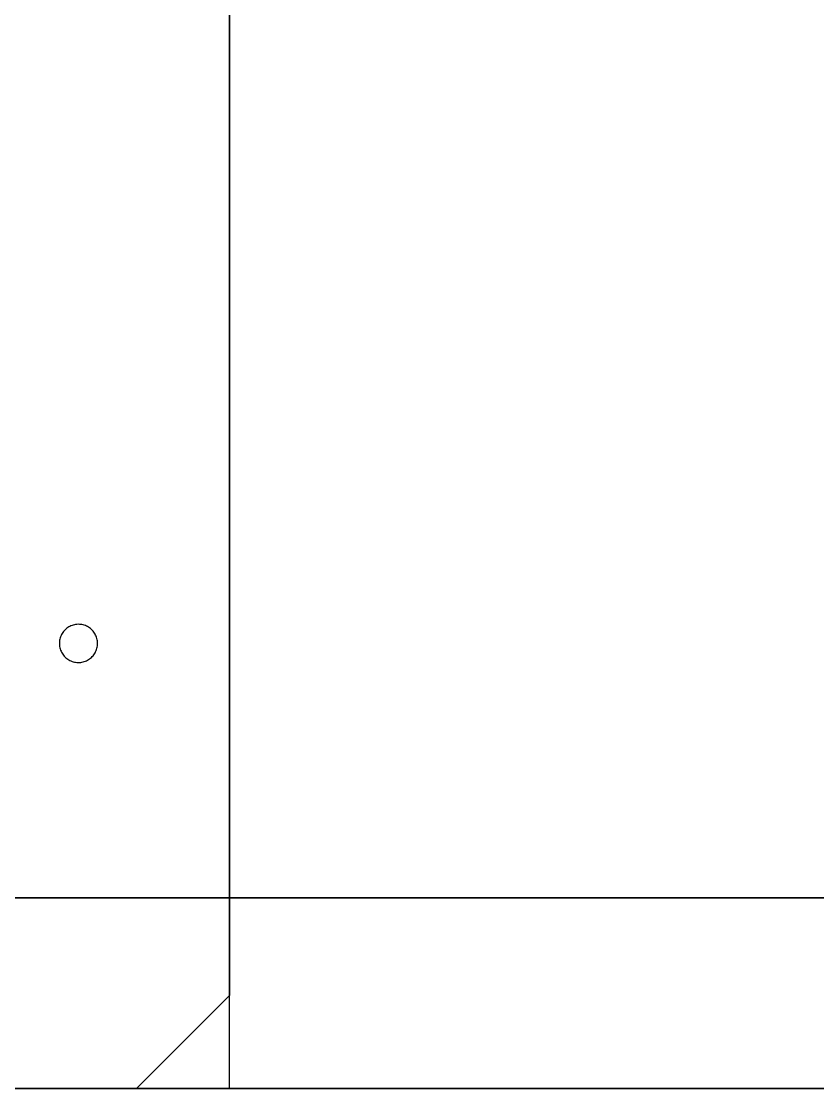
# Model space of a CAD drawing. Header units: metres. Extents: x 0 to 2800, y 0 to 2000.
# Drawn here: x 397.6 to 463.1, y 0 to 87.9 of the extents above; entities that cross this region are included whole.
import ezdxf

# ---------------------------------------------------------------- set-up
doc = ezdxf.new("R2010")
doc.units = ezdxf.units.M

msp = doc.modelspace()

# ---------------------------------------------------------------- linework, layer by layer
for points in [[(0, 0), (2800, 0), (2800, 2000), (0, 2000), (0, 0)], [(291.84, 0), (307.2, 0), (322.56, 0), (337.92, 0), (353.28, 0), (368.64, 0), (384, 0), (399.36, 0), (414.72, 0), (414.72, 15.36), (414.72, 30.72), (414.72, 46.08), (414.72, 61.44), (414.72, 76.8), (414.72, 92.16), (414.72, 107.52), (414.72, 122.88), (414.72, 138.24), (414.72, 153.6), (414.72, 168.96), (414.72, 184.32)], [(291.84, 0), (307.2, 0), (322.56, 0), (337.92, 0), (353.28, 0), (368.64, 0), (384, 0), (399.36, 0), (414.72, 0), (414.72, 15.36), (414.72, 30.72), (414.72, 46.08), (414.72, 61.44), (414.72, 76.8), (414.72, 92.16), (414.72, 107.52), (414.72, 122.88), (414.72, 138.24), (414.72, 153.6), (414.72, 168.96), (414.72, 184.32)], [(291.84, 0), (307.2, 0), (322.56, 0), (337.92, 0), (353.28, 0), (368.64, 0), (384, 0), (399.36, 0), (414.72, 0), (414.72, 15.36), (414.72, 30.72), (414.72, 46.08), (414.72, 61.44), (414.72, 76.8), (414.72, 92.16), (414.72, 107.52), (414.72, 122.88), (414.72, 138.24), (414.72, 153.6), (414.72, 168.96), (414.72, 184.32)], [(291.84, 0), (307.2, 0), (322.56, 0), (337.92, 0), (353.28, 0), (368.64, 0), (384, 0), (399.36, 0), (414.72, 0), (414.72, 15.36), (414.72, 30.72), (414.72, 46.08), (414.72, 61.44), (414.72, 76.8), (414.72, 92.16), (414.72, 107.52), (414.72, 122.88), (414.72, 138.24), (414.72, 153.6), (414.72, 168.96), (414.72, 184.32)], [(291.84, 0), (307.2, 0), (322.56, 0), (337.92, 0), (353.28, 0), (368.64, 0), (384, 0), (399.36, 0), (414.72, 0), (414.72, 15.36), (414.72, 30.72), (414.72, 46.08), (414.72, 61.44), (414.72, 76.8), (414.72, 92.16), (414.72, 107.52), (414.72, 122.88), (414.72, 138.24), (414.72, 153.6), (414.72, 168.96), (414.72, 184.32)], [(291.84, 0), (307.2, 0), (322.56, 0), (337.92, 0), (353.28, 0), (368.64, 0), (384, 0), (399.36, 0), (414.72, 0), (414.72, 15.36), (414.72, 30.72), (414.72, 46.08), (414.72, 61.44), (414.72, 76.8), (414.72, 92.16), (414.72, 107.52), (414.72, 122.88), (414.72, 138.24), (414.72, 153.6), (414.72, 168.96), (414.72, 184.32)], [(414.72, 176.64), (414.72, 161.28), (414.72, 145.92), (414.72, 130.56), (414.72, 115.2), (414.72, 99.84), (414.72, 84.48), (414.72, 69.12), (414.72, 53.76), (414.72, 38.4), (414.72, 23.04), (414.72, 7.68), (407.04, 0), (391.68, 0), (376.32, 0), (360.96, 0), (345.6, 0), (330.24, 0), (314.88, 0), (299.52, 0), (284.16, 0)], [(414.72, 176.64), (414.72, 161.28), (414.72, 145.92), (414.72, 130.56), (414.72, 115.2), (414.72, 99.84), (414.72, 84.48), (414.72, 69.12), (414.72, 53.76), (414.72, 38.4), (414.72, 23.04), (414.72, 7.68), (407.04, 0), (391.68, 0), (376.32, 0), (360.96, 0), (345.6, 0), (330.24, 0), (314.88, 0), (299.52, 0), (284.16, 0)], [(414.72, 176.64), (414.72, 161.28), (414.72, 145.92), (414.72, 130.56), (414.72, 115.2), (414.72, 99.84), (414.72, 84.48), (414.72, 69.12), (414.72, 53.76), (414.72, 38.4), (414.72, 23.04), (414.72, 7.68), (407.04, 0), (391.68, 0), (376.32, 0), (360.96, 0), (345.6, 0), (330.24, 0), (314.88, 0), (299.52, 0), (284.16, 0)], [(414.72, 176.64), (414.72, 161.28), (414.72, 145.92), (414.72, 130.56), (414.72, 115.2), (414.72, 99.84), (414.72, 84.48), (414.72, 69.12), (414.72, 53.76), (414.72, 38.4), (414.72, 23.04), (414.72, 7.68), (407.04, 0), (391.68, 0), (376.32, 0), (360.96, 0), (345.6, 0), (330.24, 0), (314.88, 0), (299.52, 0), (284.16, 0)], [(414.72, 176.64), (414.72, 161.28), (414.72, 145.92), (414.72, 130.56), (414.72, 115.2), (414.72, 99.84), (414.72, 84.48), (414.72, 69.12), (414.72, 53.76), (414.72, 38.4), (414.72, 23.04), (414.72, 7.68), (407.04, 0), (391.68, 0), (376.32, 0), (360.96, 0), (345.6, 0), (330.24, 0), (314.88, 0), (299.52, 0), (284.16, 0)], [(414.72, 176.64), (414.72, 161.28), (414.72, 145.92), (414.72, 130.56), (414.72, 115.2), (414.72, 99.84), (414.72, 84.48), (414.72, 69.12), (414.72, 53.76), (414.72, 38.4), (414.72, 23.04), (414.72, 7.68), (407.04, 0), (391.68, 0), (376.32, 0), (360.96, 0), (345.6, 0), (330.24, 0), (314.88, 0), (299.52, 0), (284.16, 0)], [(414.72, 176.64), (414.72, 161.28), (414.72, 145.92), (414.72, 130.56), (414.72, 115.2), (414.72, 99.84), (414.72, 84.48), (414.72, 69.12), (414.72, 53.76), (414.72, 38.4), (414.72, 23.04), (414.72, 7.68), (407.04, 0), (391.68, 0), (376.32, 0), (360.96, 0), (345.6, 0), (330.24, 0), (314.88, 0), (299.52, 0), (284.16, 0)], [(414.72, 176.64), (414.72, 161.28), (414.72, 145.92), (414.72, 130.56), (414.72, 115.2), (414.72, 99.84), (414.72, 84.48), (414.72, 69.12), (414.72, 53.76), (414.72, 38.4), (414.72, 23.04), (414.72, 7.68), (407.04, 0), (391.68, 0), (376.32, 0), (360.96, 0), (345.6, 0), (330.24, 0), (314.88, 0), (299.52, 0), (284.16, 0)], [(414.72, 176.64), (414.72, 161.28), (414.72, 145.92), (414.72, 130.56), (414.72, 115.2), (414.72, 99.84), (414.72, 84.48), (414.72, 69.12), (414.72, 53.76), (414.72, 38.4), (414.72, 23.04), (414.72, 7.68), (407.04, 0), (391.68, 0), (376.32, 0), (360.96, 0), (345.6, 0), (330.24, 0), (314.88, 0), (299.52, 0), (284.16, 0)], [(414.72, 176.64), (414.72, 161.28), (414.72, 145.92), (414.72, 130.56), (414.72, 115.2), (414.72, 99.84), (414.72, 84.48), (414.72, 69.12), (414.72, 53.76), (414.72, 38.4), (414.72, 23.04), (414.72, 7.68), (407.04, 0), (391.68, 0), (376.32, 0), (360.96, 0), (345.6, 0), (330.24, 0), (314.88, 0), (299.52, 0), (284.16, 0)], [(414.72, 176.64), (414.72, 161.28), (414.72, 145.92), (414.72, 130.56), (414.72, 115.2), (414.72, 99.84), (414.72, 84.48), (414.72, 69.12), (414.72, 53.76), (414.72, 38.4), (414.72, 23.04), (414.72, 7.68), (407.04, 0), (391.68, 0), (376.32, 0), (360.96, 0), (345.6, 0), (330.24, 0), (314.88, 0), (299.52, 0), (284.16, 0)], [(414.72, 176.64), (414.72, 161.28), (414.72, 145.92), (414.72, 130.56), (414.72, 115.2), (414.72, 99.84), (414.72, 84.48), (414.72, 69.12), (414.72, 53.76), (414.72, 38.4), (414.72, 23.04), (414.72, 7.68), (407.04, 0), (391.68, 0), (376.32, 0), (360.96, 0), (345.6, 0), (330.24, 0), (314.88, 0), (299.52, 0), (284.16, 0)], [(403.845, 36.655), (403.842, 36.759), (403.832, 36.861), (403.815, 36.962), (403.793, 37.06), (403.764, 37.156), (403.729, 37.249), (403.689, 37.339), (403.643, 37.426), (403.592, 37.51), (403.537, 37.59), (403.476, 37.667), (403.411, 37.739), (403.342, 37.808), (403.268, 37.872), (403.191, 37.931), (403.11, 37.986), (403.025, 38.035), (402.937, 38.079), (402.847, 38.118), (402.753, 38.152), (402.657, 38.179), (402.558, 38.2), (402.457, 38.215), (402.354, 38.224), (402.249, 38.225), (402.146, 38.22), (402.044, 38.208), (401.944, 38.19), (401.846, 38.166), (401.751, 38.136), (401.659, 38.1), (401.57, 38.058), (401.483, 38.011), (401.4, 37.959), (401.321, 37.902), (401.246, 37.84), (401.174, 37.774), (401.107, 37.703), (401.044, 37.629), (400.986, 37.55), (400.933, 37.468), (400.884, 37.383), (400.842, 37.294), (400.804, 37.203), (400.772, 37.108), (400.747, 37.011), (400.727, 36.912), (400.713, 36.81), (400.707, 36.707), (400.707, 36.602), (400.713, 36.499), (400.727, 36.397), (400.747, 36.298), (400.772, 36.201), (400.804, 36.106), (400.842, 36.015), (400.884, 35.926), (400.933, 35.841), (400.986, 35.759), (401.044, 35.68), (401.107, 35.606), (401.174, 35.535), (401.246, 35.469), (401.321, 35.407), (401.4, 35.35), (401.483, 35.298), (401.57, 35.251), (401.659, 35.21), (401.751, 35.173), (401.846, 35.143), (401.944, 35.119), (402.044, 35.101), (402.146, 35.089), (402.249, 35.084), (402.354, 35.086), (402.457, 35.094), (402.558, 35.109), (402.657, 35.13), (402.753, 35.158), (402.847, 35.191), (402.937, 35.23), (403.025, 35.274), (403.11, 35.324), (403.191, 35.378), (403.268, 35.438), (403.342, 35.502), (403.411, 35.57), (403.476, 35.642), (403.537, 35.719), (403.592, 35.799), (403.643, 35.883), (403.689, 35.97), (403.729, 36.06), (403.764, 36.153), (403.793, 36.249), (403.815, 36.347), (403.832, 36.448), (403.842, 36.55), (403.845, 36.655)], [(275.491, 15.709), (299.809, 15.709), (324.126, 15.709), (348.443, 15.709), (372.761, 15.709), (397.078, 15.709), (421.395, 15.709), (445.713, 15.709), (470.03, 15.709)], [(466.777, 15.709), (448.807, 15.709), (430.837, 15.709), (412.866, 15.709), (394.896, 15.709), (376.926, 15.709), (358.956, 15.709), (340.985, 15.709), (323.015, 15.709), (305.045, 15.709), (287.075, 15.709)], [(287.075, 15.709), (305.045, 15.709), (323.015, 15.709), (340.985, 15.709), (358.956, 15.709), (376.926, 15.709), (394.896, 15.709), (412.866, 15.709), (430.837, 15.709), (448.807, 15.709), (466.777, 15.709)], [(484.133, 15.709), (459.815, 15.709), (435.498, 15.709), (411.18, 15.709), (386.863, 15.709), (362.546, 15.709), (338.228, 15.709), (313.911, 15.709), (289.594, 15.709)], [(0, 0), (26.749, 0), (53.498, 0), (80.247, 0), (106.996, 0), (133.745, 0), (160.495, 0), (187.244, 0), (213.993, 0), (240.742, 0), (267.491, 0), (294.24, 0), (320.989, 0), (347.738, 0), (374.487, 0), (401.236, 0), (427.985, 0), (454.735, 0), (481.484, 0)], [(483.622, 0), (456.873, 0), (430.124, 0), (403.375, 0), (376.625, 0), (349.876, 0), (323.127, 0), (296.378, 0), (269.629, 0)], [(483.622, 0), (456.873, 0), (430.124, 0), (403.375, 0), (376.625, 0), (349.876, 0), (323.127, 0), (296.378, 0), (269.629, 0)]]:
    msp.add_lwpolyline(points)

doc.saveas('drawing.dxf')
